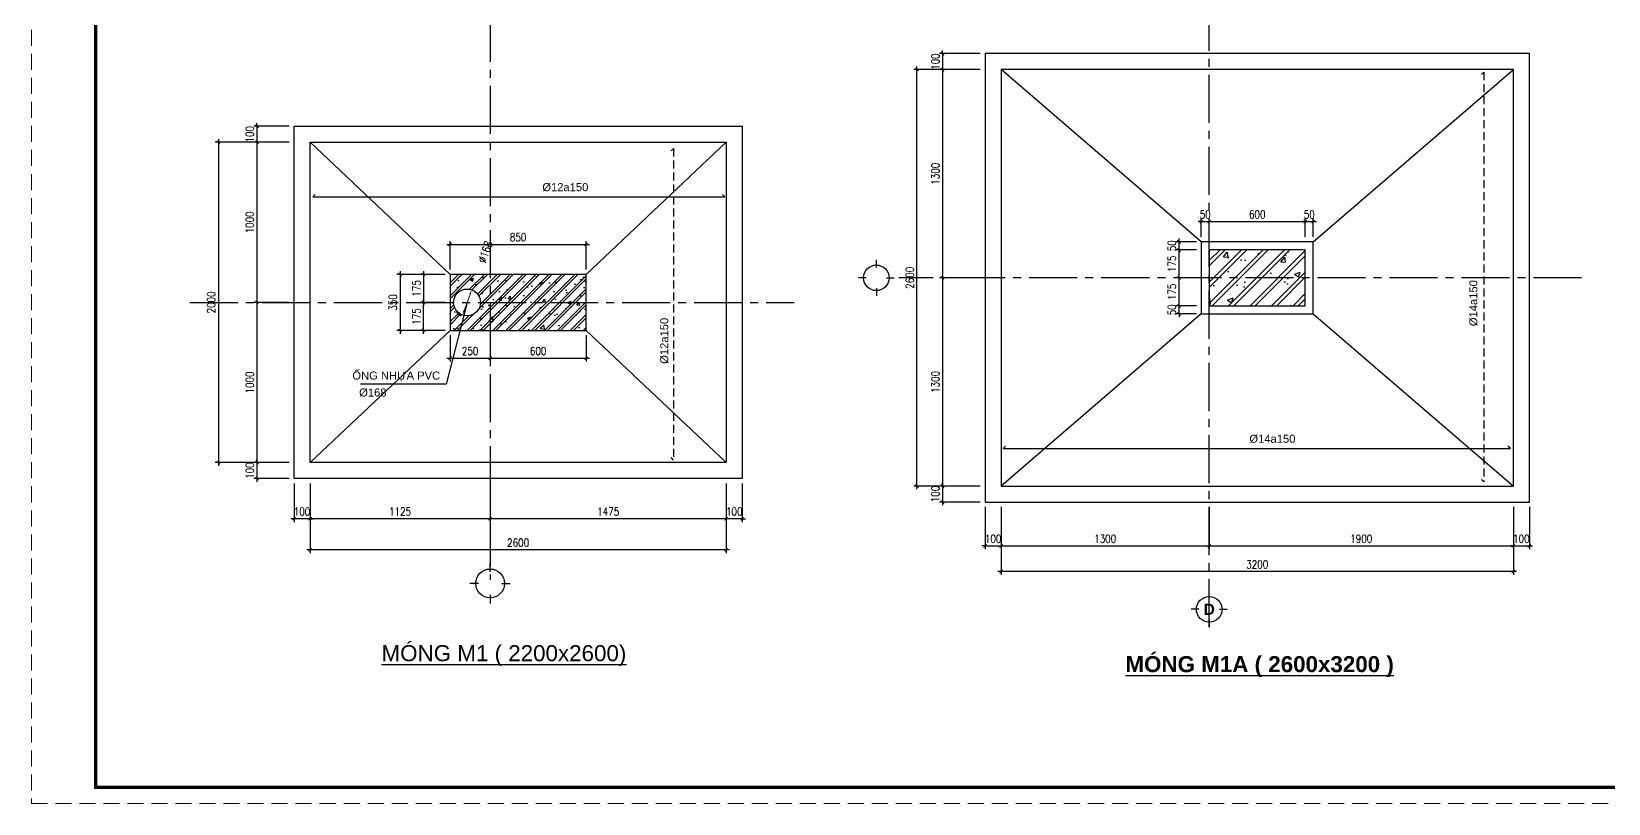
# Model space of a CAD drawing. Header units: millimetres. Extents: x 651127 to 1529722, y 768575 to 1021311.
# Drawn here: x 1090288 to 1139545, y 831541 to 855638 of the extents above; entities that cross this region are included whole.
import ezdxf
from ezdxf.enums import TextEntityAlignment as Align

# ---------------------------------------------------------------- set-up
doc = ezdxf.new("R2010")
doc.units = ezdxf.units.MM
doc.header["$LTSCALE"] = 1000
doc.header["$MEASUREMENT"] = 0
doc.linetypes.add('CENTER2', pattern=[1.125, 0.75, -0.125, 0.125, -0.125])
doc.linetypes.add('HIDDEN', pattern=[0.375, 0.25, -0.125])
doc.layers.get('DEFPOINTS').update_dxf_attribs({"color": 8, "lineweight": 9})
for name, color, linetype in [('CHU VN', 7, 'Continuous'), ('DUONG BAO', 7, 'Continuous'), ('HATCH', 8, 'Continuous'), ('KHUNG TEN', 7, 'Continuous'), ('KICH THUOC', 147, 'Continuous'), ('KTHUOC', 136, 'Continuous'), ('KY HIEU', 40, 'Continuous'), ('NET MANH', 143, 'Continuous'), ('NETDAM', 1, 'Continuous'), ('S-HATCH', 8, 'Continuous'), ('TEXT', 2, 'Continuous'), ('TRUC', 8, 'CENTER2')]:
    doc.layers.add(name, color=color, linetype=linetype)
doc.layers.add('K.THUOC', color=147, linetype='Continuous', lineweight=0)
doc.styles.add('CHU 350-HB', font='VNI-Helve-Bold.TTF')
doc.styles.add('CHU 500', font='VNI-Helve-Bold.TTF')
doc.styles.add('CHU KT', font='romans.shx', dxfattribs={"width": 0.8})
doc.styles.add('dim', font='romans.shx', dxfattribs={"width": 0.8})
doc.styles.add('Helve-Condense', font='VNI-Helve.TTF')
doc.styles.add('TIEU DE', font='VNI-Helve.TTF', dxfattribs={"width": 0.8})
doc.dimstyles.new('TL20', dxfattribs={"dimscale": 100, "dimtxt": 2.5, "dimasz": 1, "dimexe": 1, "dimexo": 1.5, "dimgap": 1, "dimtad": 1, "dimdec": 0, "dimlfac": 0.2, "dimzin": 0, "dimdsep": 46, "dimtxsty": 'CHU KT', "dimblk": 'ARCHTICK', "dimcen": 1.5, "dimdle": 1, "dimclrd": 256, "dimclre": 256, "dimclrt": 7, "dimadec": 0, "dimazin": 0, "dimtfac": 1, "dimtdec": 0, "dimtix": 1, "dimtmove": 2, "dimatfit": 3, "dimfxl": 1, "dimtolj": 1, "dimtzin": 0, "dimarcsym": 0})
doc.dimstyles.new('tl20m', dxfattribs={"dimscale": 100, "dimtxt": 2.5, "dimasz": 1.5, "dimexe": 1.5, "dimexo": 1.5, "dimgap": 0.9, "dimtad": 1, "dimdec": 0, "dimlfac": 0.2, "dimzin": 0, "dimdsep": 46, "dimtxsty": 'dim', "dimcen": 4, "dimdle": 2, "dimclrd": 136, "dimclre": 136, "dimclrt": 7, "dimadec": 0, "dimazin": 0, "dimtfac": 1, "dimtdec": 0, "dimtix": 1, "dimtmove": 2, "dimatfit": 3, "dimfxl": 1, "dimtolj": 1, "dimtzin": 0, "dimlwd": -1, "dimlwe": -1, "dimarcsym": 0})

# ---------------------------------------------------------------- blocks, each defined once
blk = doc.blocks.new('_ARCHTICK')
at = {"color": 0, "linetype": 'ByBlock', "const_width": 0.3}
blk.add_lwpolyline([(-0.5, -0.5), (0.5, 0.5)], dxfattribs=at)
blk = doc.blocks.new('*D276')
at = {"layer": 'DEFPOINTS', "color": 0}
for p in [(1098987, 841681), (1104612, 841681), (1098987, 840426)]:
    blk.add_point(p, dxfattribs=at)
at = {"layer": 'KTHUOC', "lineweight": -2}
for p, q in [((1098987, 841531), (1098987, 840326)), ((1104612, 841531), (1104612, 840326)), ((1104712, 840426), (1098887, 840426))]:
    blk.add_line(p, q, dxfattribs=at)
at = {"layer": 'KTHUOC', "lineweight": -2, "xscale": 100, "yscale": 100, "zscale": 100, "rotation": 180}
blk.add_blockref('_ARCHTICK', (1098987, 840426), dxfattribs=at)
at = {"layer": 'KTHUOC', "lineweight": -2, "xscale": 100, "yscale": 100, "zscale": 100}
blk.add_blockref('_ARCHTICK', (1104612, 840426), dxfattribs=at)
at = {"layer": 'KTHUOC', "color": 7, "insert": (1101800, 840651), "char_height": 250, "attachment_point": 5, "style": 'CHU KT'}
blk.add_mtext('\\A1;1125', dxfattribs=at)
blk = doc.blocks.new('*D279')
at = {"layer": 'DEFPOINTS', "color": 0}
for p in [(1098987, 841681), (1111987, 841681), (1098987, 839458)]:
    blk.add_point(p, dxfattribs=at)
at = {"layer": 'KTHUOC', "lineweight": -2}
for p, q in [((1098987, 841531), (1098987, 839358)), ((1111987, 841531), (1111987, 839358)), ((1112087, 839458), (1098887, 839458))]:
    blk.add_line(p, q, dxfattribs=at)
at = {"layer": 'KTHUOC', "lineweight": -2, "xscale": 100, "yscale": 100, "zscale": 100, "rotation": 180}
blk.add_blockref('_ARCHTICK', (1098987, 839458), dxfattribs=at)
at = {"layer": 'KTHUOC', "lineweight": -2, "xscale": 100, "yscale": 100, "zscale": 100}
blk.add_blockref('_ARCHTICK', (1111987, 839458), dxfattribs=at)
at = {"layer": 'KTHUOC', "color": 7, "insert": (1105487, 839683), "char_height": 250, "attachment_point": 5, "style": 'CHU KT'}
blk.add_mtext('\\A1;2600', dxfattribs=at)
blk = doc.blocks.new('*D281')
at = {"layer": 'DEFPOINTS', "color": 0}
for p in [(1098487, 852181), (1096125, 842181), (1098487, 842181)]:
    blk.add_point(p, dxfattribs=at)
at = {"layer": 'KICH THUOC', "lineweight": -2}
for p, q in [((1098337, 852181), (1096025, 852181)), ((1096125, 852281), (1096125, 842081)), ((1098337, 842181), (1096025, 842181))]:
    blk.add_line(p, q, dxfattribs=at)
at = {"layer": 'KICH THUOC', "lineweight": -2, "xscale": 100, "yscale": 100, "zscale": 100}
for p, rotation in [((1096125, 852181), 90), ((1096125, 842181), 270)]:
    blk.add_blockref('_ARCHTICK', p, dxfattribs=dict(at, rotation=rotation))
at = {"layer": 'KICH THUOC', "color": 7, "insert": (1095900, 847181), "char_height": 250, "attachment_point": 5, "rotation": 90, "style": 'CHU KT'}
blk.add_mtext('\\A1;2000', dxfattribs=at)
blk = doc.blocks.new('*D282')
at = {"layer": 'DEFPOINTS', "color": 0}
for p in [(1098487, 847181), (1097330, 842181), (1098487, 842181)]:
    blk.add_point(p, dxfattribs=at)
at = {"layer": 'KTHUOC', "lineweight": -2}
for p, q in [((1097330, 847281), (1097330, 842081)), ((1098337, 847181), (1097230, 847181)), ((1098337, 842181), (1097230, 842181))]:
    blk.add_line(p, q, dxfattribs=at)
at = {"layer": 'KTHUOC', "lineweight": -2, "xscale": 100, "yscale": 100, "zscale": 100}
for p, rotation in [((1097330, 847181), 90), ((1097330, 842181), 270)]:
    blk.add_blockref('_ARCHTICK', p, dxfattribs=dict(at, rotation=rotation))
at = {"layer": 'KTHUOC', "color": 7, "insert": (1097105, 844681), "char_height": 250, "attachment_point": 5, "rotation": 90, "style": 'CHU KT'}
blk.add_mtext('\\A1;1000', dxfattribs=at)
blk = doc.blocks.new('*D283')
at = {"layer": 'DEFPOINTS', "color": 0}
for p in [(1098487, 842181), (1097330, 841681), (1098487, 841681)]:
    blk.add_point(p, dxfattribs=at)
at = {"layer": 'KTHUOC', "lineweight": -2}
for p, q in [((1098337, 842181), (1097230, 842181)), ((1097330, 842181), (1097330, 842281)), ((1097330, 842181), (1097330, 841681)), ((1098337, 841681), (1097230, 841681)), ((1097330, 841681), (1097330, 841581))]:
    blk.add_line(p, q, dxfattribs=at)
at = {"layer": 'KTHUOC', "lineweight": -2, "xscale": 100, "yscale": 100, "zscale": 100}
for p, rotation in [((1097330, 842181), 270), ((1097330, 841681), 90)]:
    blk.add_blockref('_ARCHTICK', p, dxfattribs=dict(at, rotation=rotation))
at = {"layer": 'KTHUOC', "color": 7, "insert": (1097105, 841931), "char_height": 250, "attachment_point": 5, "rotation": 90, "style": 'CHU KT'}
blk.add_mtext('\\A1;100', dxfattribs=at)
blk = doc.blocks.new('*D284')
at = {"layer": 'DEFPOINTS', "color": 0}
for p in [(1098487, 841681), (1098987, 841681), (1098487, 840426)]:
    blk.add_point(p, dxfattribs=at)
at = {"layer": 'KTHUOC', "lineweight": -2}
for p, q in [((1098487, 841531), (1098487, 840326)), ((1098987, 841531), (1098987, 840326)), ((1098487, 840426), (1098387, 840426)), ((1098987, 840426), (1098487, 840426)), ((1098987, 840426), (1099087, 840426))]:
    blk.add_line(p, q, dxfattribs=at)
at = {"layer": 'KTHUOC', "lineweight": -2, "xscale": 100, "yscale": 100, "zscale": 100}
blk.add_blockref('_ARCHTICK', (1098487, 840426), dxfattribs=at)
at = {"layer": 'KTHUOC', "lineweight": -2, "xscale": 100, "yscale": 100, "zscale": 100, "rotation": 180}
blk.add_blockref('_ARCHTICK', (1098987, 840426), dxfattribs=at)
at = {"layer": 'KTHUOC', "color": 7, "insert": (1098737, 840651), "char_height": 250, "attachment_point": 5, "style": 'CHU KT'}
blk.add_mtext('\\A1;100', dxfattribs=at)
blk = doc.blocks.new('*D285')
at = {"layer": 'DEFPOINTS', "color": 0}
for p in [(1098487, 852181), (1097330, 847181), (1098487, 847181)]:
    blk.add_point(p, dxfattribs=at)
at = {"layer": 'KICH THUOC', "lineweight": -2}
for p, q in [((1098337, 852181), (1097230, 852181)), ((1097330, 852281), (1097330, 847081)), ((1098337, 847181), (1097230, 847181))]:
    blk.add_line(p, q, dxfattribs=at)
at = {"layer": 'KICH THUOC', "lineweight": -2, "xscale": 100, "yscale": 100, "zscale": 100}
for p, rotation in [((1097330, 852181), 90), ((1097330, 847181), 270)]:
    blk.add_blockref('_ARCHTICK', p, dxfattribs=dict(at, rotation=rotation))
at = {"layer": 'KICH THUOC', "color": 7, "insert": (1097105, 849681), "char_height": 250, "attachment_point": 5, "rotation": 90, "style": 'CHU KT'}
blk.add_mtext('\\A1;1000', dxfattribs=at)
blk = doc.blocks.new('*D286')
at = {"layer": 'DEFPOINTS', "color": 0}
for p in [(1098487, 852681), (1097330, 852181), (1098487, 852181)]:
    blk.add_point(p, dxfattribs=at)
at = {"layer": 'KICH THUOC', "lineweight": -2}
for p, q in [((1098337, 852681), (1097230, 852681)), ((1097330, 852681), (1097330, 852781)), ((1097330, 852681), (1097330, 852181)), ((1098337, 852181), (1097230, 852181)), ((1097330, 852181), (1097330, 852081))]:
    blk.add_line(p, q, dxfattribs=at)
at = {"layer": 'KICH THUOC', "lineweight": -2, "xscale": 100, "yscale": 100, "zscale": 100}
for p, rotation in [((1097330, 852681), 270), ((1097330, 852181), 90)]:
    blk.add_blockref('_ARCHTICK', p, dxfattribs=dict(at, rotation=rotation))
at = {"layer": 'KICH THUOC', "color": 7, "insert": (1097105, 852431), "char_height": 250, "attachment_point": 5, "rotation": 90, "style": 'CHU KT'}
blk.add_mtext('\\A1;100', dxfattribs=at)
blk = doc.blocks.new('*D294')
at = {"layer": 'DEFPOINTS', "color": 0}
for p in [(1104612, 841681), (1111987, 841681), (1104612, 840426)]:
    blk.add_point(p, dxfattribs=at)
at = {"layer": 'KTHUOC', "lineweight": -2}
for p, q in [((1104612, 841531), (1104612, 840326)), ((1111987, 841531), (1111987, 840326)), ((1112087, 840426), (1104512, 840426))]:
    blk.add_line(p, q, dxfattribs=at)
at = {"layer": 'KTHUOC', "lineweight": -2, "xscale": 100, "yscale": 100, "zscale": 100, "rotation": 180}
blk.add_blockref('_ARCHTICK', (1104612, 840426), dxfattribs=at)
at = {"layer": 'KTHUOC', "lineweight": -2, "xscale": 100, "yscale": 100, "zscale": 100}
blk.add_blockref('_ARCHTICK', (1111987, 840426), dxfattribs=at)
at = {"layer": 'KTHUOC', "color": 7, "insert": (1108300, 840651), "char_height": 250, "attachment_point": 5, "style": 'CHU KT'}
blk.add_mtext('\\A1;1475', dxfattribs=at)
blk = doc.blocks.new('*D295')
at = {"layer": 'DEFPOINTS', "color": 0}
for p in [(1111987, 841681), (1112487, 841681), (1111987, 840426)]:
    blk.add_point(p, dxfattribs=at)
at = {"layer": 'KTHUOC', "lineweight": -2}
for p, q in [((1111987, 841531), (1111987, 840326)), ((1112487, 841531), (1112487, 840326)), ((1111987, 840426), (1111887, 840426)), ((1112487, 840426), (1111987, 840426)), ((1112487, 840426), (1112587, 840426))]:
    blk.add_line(p, q, dxfattribs=at)
at = {"layer": 'KTHUOC', "lineweight": -2, "xscale": 100, "yscale": 100, "zscale": 100}
blk.add_blockref('_ARCHTICK', (1111987, 840426), dxfattribs=at)
at = {"layer": 'KTHUOC', "lineweight": -2, "xscale": 100, "yscale": 100, "zscale": 100, "rotation": 180}
blk.add_blockref('_ARCHTICK', (1112487, 840426), dxfattribs=at)
at = {"layer": 'KTHUOC', "color": 7, "insert": (1112237, 840651), "char_height": 250, "attachment_point": 5, "style": 'CHU KT'}
blk.add_mtext('\\A1;100', dxfattribs=at)
blk = doc.blocks.new('*D296')
at = {"layer": 'DEFPOINTS', "color": 0}
for p in [(1103362, 846306), (1104612, 846306), (1104612, 845440)]:
    blk.add_point(p, dxfattribs=at)
at = {"layer": 'KTHUOC', "lineweight": -2}
for p, q in [((1103362, 846156), (1103362, 845340)), ((1104612, 846156), (1104612, 845340)), ((1103262, 845440), (1104712, 845440))]:
    blk.add_line(p, q, dxfattribs=at)
at = {"layer": 'KTHUOC', "lineweight": -2, "xscale": 100, "yscale": 100, "zscale": 100, "rotation": 180}
blk.add_blockref('_ARCHTICK', (1103362, 845440), dxfattribs=at)
at = {"layer": 'KTHUOC', "lineweight": -2, "xscale": 100, "yscale": 100, "zscale": 100}
blk.add_blockref('_ARCHTICK', (1104612, 845440), dxfattribs=at)
at = {"layer": 'KTHUOC', "color": 7, "insert": (1103987, 845665), "char_height": 250, "attachment_point": 5, "style": 'CHU KT'}
blk.add_mtext('\\A1;250', dxfattribs=at)
blk = doc.blocks.new('*D297')
at = {"layer": 'DEFPOINTS', "color": 0}
for p in [(1104612, 846306), (1107612, 846306), (1107612, 845440)]:
    blk.add_point(p, dxfattribs=at)
at = {"layer": 'KTHUOC', "lineweight": -2}
for p, q in [((1104612, 846156), (1104612, 845340)), ((1107612, 846156), (1107612, 845340)), ((1104512, 845440), (1107712, 845440))]:
    blk.add_line(p, q, dxfattribs=at)
at = {"layer": 'KTHUOC', "lineweight": -2, "xscale": 100, "yscale": 100, "zscale": 100, "rotation": 180}
blk.add_blockref('_ARCHTICK', (1104612, 845440), dxfattribs=at)
at = {"layer": 'KTHUOC', "lineweight": -2, "xscale": 100, "yscale": 100, "zscale": 100}
blk.add_blockref('_ARCHTICK', (1107612, 845440), dxfattribs=at)
at = {"layer": 'KTHUOC', "color": 7, "insert": (1106112, 845665), "char_height": 250, "attachment_point": 5, "style": 'CHU KT'}
blk.add_mtext('\\A1;600', dxfattribs=at)
blk = doc.blocks.new('*D298')
at = {"layer": 'DEFPOINTS', "color": 0}
for p in [(1103362, 848056), (1102534, 847181), (1103362, 847181)]:
    blk.add_point(p, dxfattribs=at)
at = {"layer": 'KTHUOC', "lineweight": -2}
for p, q in [((1103212, 848056), (1102434, 848056)), ((1102534, 848156), (1102534, 847081)), ((1103212, 847181), (1102434, 847181))]:
    blk.add_line(p, q, dxfattribs=at)
at = {"layer": 'KTHUOC', "lineweight": -2, "xscale": 100, "yscale": 100, "zscale": 100}
for p, rotation in [((1102534, 848056), 90), ((1102534, 847181), 270)]:
    blk.add_blockref('_ARCHTICK', p, dxfattribs=dict(at, rotation=rotation))
at = {"layer": 'KTHUOC', "color": 7, "insert": (1102309, 847618), "char_height": 250, "attachment_point": 5, "rotation": 90, "style": 'CHU KT'}
blk.add_mtext('\\A1;175', dxfattribs=at)
blk = doc.blocks.new('*D299')
at = {"layer": 'DEFPOINTS', "color": 0}
for p in [(1102534, 847181), (1103362, 847181), (1103362, 846306)]:
    blk.add_point(p, dxfattribs=at)
at = {"layer": 'KTHUOC', "lineweight": -2}
for p, q in [((1102534, 846206), (1102534, 847281)), ((1103212, 847181), (1102434, 847181)), ((1103212, 846306), (1102434, 846306))]:
    blk.add_line(p, q, dxfattribs=at)
at = {"layer": 'KTHUOC', "lineweight": -2, "xscale": 100, "yscale": 100, "zscale": 100}
for p, rotation in [((1102534, 847181), 90), ((1102534, 846306), 270)]:
    blk.add_blockref('_ARCHTICK', p, dxfattribs=dict(at, rotation=rotation))
at = {"layer": 'KTHUOC', "color": 7, "insert": (1102309, 846743), "char_height": 250, "attachment_point": 5, "rotation": 90, "style": 'CHU KT'}
blk.add_mtext('\\A1;175', dxfattribs=at)
blk = doc.blocks.new('*D300')
at = {"layer": 'DEFPOINTS', "color": 0}
for p in [(1103162, 848056), (1101799, 846306), (1103162, 846306)]:
    blk.add_point(p, dxfattribs=at)
at = {"layer": 'KTHUOC', "lineweight": -2}
for p, q in [((1103012, 848056), (1101699, 848056)), ((1101799, 848156), (1101799, 846206)), ((1103012, 846306), (1101699, 846306))]:
    blk.add_line(p, q, dxfattribs=at)
at = {"layer": 'KTHUOC', "lineweight": -2, "xscale": 100, "yscale": 100, "zscale": 100}
for p, rotation in [((1101799, 848056), 90), ((1101799, 846306), 270)]:
    blk.add_blockref('_ARCHTICK', p, dxfattribs=dict(at, rotation=rotation))
at = {"layer": 'KTHUOC', "color": 7, "insert": (1101574, 847181), "char_height": 250, "attachment_point": 5, "rotation": 90, "style": 'CHU KT'}
blk.add_mtext('\\A1;350', dxfattribs=at)
blk = doc.blocks.new('*D301')
at = {"layer": 'DEFPOINTS', "color": 0}
for p in [(1104035, 847576), (1103749, 846786)]:
    blk.add_point(p, dxfattribs=at)
at = {"layer": 'K.THUOC', "color": 136}
blk.add_line((1103800, 846927), (1103984, 847434), dxfattribs=at)
for points in [[(1103960, 847443), (1104007, 847426), (1104035, 847576)], [(1103777, 846935), (1103824, 846918), (1103749, 846786)]]:
    blk.add_solid(points, dxfattribs=at)
at = {"layer": 'K.THUOC', "color": 7, "insert": (1104462, 848758), "char_height": 250, "attachment_point": 5, "rotation": 70.1325, "style": 'dim'}
blk.add_mtext('\\A1;∅168', dxfattribs=at)
blk = doc.blocks.new('*D308')
at = {"layer": 'DEFPOINTS', "color": 0}
for p in [(1107612, 848992), (1103362, 848056), (1107612, 848056)]:
    blk.add_point(p, dxfattribs=at)
at = {"layer": 'KTHUOC', "lineweight": -2}
for p, q in [((1103262, 848992), (1107712, 848992)), ((1103362, 848206), (1103362, 849092)), ((1107612, 848206), (1107612, 849092))]:
    blk.add_line(p, q, dxfattribs=at)
at = {"layer": 'KTHUOC', "lineweight": -2, "xscale": 100, "yscale": 100, "zscale": 100, "rotation": 180}
blk.add_blockref('_ARCHTICK', (1103362, 848992), dxfattribs=at)
at = {"layer": 'KTHUOC', "lineweight": -2, "xscale": 100, "yscale": 100, "zscale": 100}
blk.add_blockref('_ARCHTICK', (1107612, 848992), dxfattribs=at)
at = {"layer": 'KTHUOC', "color": 7, "insert": (1105487, 849217), "char_height": 250, "attachment_point": 5, "style": 'CHU KT'}
blk.add_mtext('\\A1;850', dxfattribs=at)
blk = doc.blocks.new('TRUC')
for p, q in [((0, 320), (0, 560)), ((-320, 0), (-560, 0)), ((320, 0), (560, 0)), ((0, -320), (0, -560))]:
    blk.add_line(p, q)
blk.add_circle((0, 0), 400)
at = {"linetype": 'Continuous', "style": 'CHU 350-HB'}
blk.add_attdef('2', text='', height=350, dxfattribs=at).set_placement((0, 0), align=Align.MIDDLE_CENTER)
blk = doc.blocks.new('*D542')
at = {"layer": 'DEFPOINTS', "color": 0}
for p in [(1120074, 854950), (1118745, 854450), (1120074, 854450)]:
    blk.add_point(p, dxfattribs=at)
at = {"layer": 'KICH THUOC', "lineweight": -2}
for p, q in [((1119924, 854950), (1118645, 854950)), ((1118745, 854950), (1118745, 855050)), ((1118745, 854950), (1118745, 854450)), ((1119924, 854450), (1118645, 854450)), ((1118745, 854450), (1118745, 854350))]:
    blk.add_line(p, q, dxfattribs=at)
at = {"layer": 'KICH THUOC', "lineweight": -2, "xscale": 100, "yscale": 100, "zscale": 100}
for p, rotation in [((1118745, 854950), 270), ((1118745, 854450), 90)]:
    blk.add_blockref('_ARCHTICK', p, dxfattribs=dict(at, rotation=rotation))
at = {"layer": 'KICH THUOC', "color": 7, "insert": (1118520, 854700), "char_height": 250, "attachment_point": 5, "rotation": 90, "style": 'CHU KT'}
blk.add_mtext('\\A1;100', dxfattribs=at)
blk = doc.blocks.new('*D543')
at = {"layer": 'DEFPOINTS', "color": 0}
for p in [(1120074, 854450), (1118745, 847950), (1120074, 847950)]:
    blk.add_point(p, dxfattribs=at)
at = {"layer": 'KICH THUOC', "lineweight": -2}
for p, q in [((1119924, 854450), (1118645, 854450)), ((1118745, 854550), (1118745, 847850)), ((1119924, 847950), (1118645, 847950))]:
    blk.add_line(p, q, dxfattribs=at)
at = {"layer": 'KICH THUOC', "lineweight": -2, "xscale": 100, "yscale": 100, "zscale": 100}
for p, rotation in [((1118745, 854450), 90), ((1118745, 847950), 270)]:
    blk.add_blockref('_ARCHTICK', p, dxfattribs=dict(at, rotation=rotation))
at = {"layer": 'KICH THUOC', "color": 7, "insert": (1118520, 851200), "char_height": 250, "attachment_point": 5, "rotation": 90, "style": 'CHU KT'}
blk.add_mtext('\\A1;1300', dxfattribs=at)
blk = doc.blocks.new('*D544')
at = {"layer": 'DEFPOINTS', "color": 0}
for p in [(1120074, 847950), (1118745, 841450), (1120074, 841450)]:
    blk.add_point(p, dxfattribs=at)
at = {"layer": 'KICH THUOC', "lineweight": -2}
for p, q in [((1119924, 847950), (1118645, 847950)), ((1118745, 848050), (1118745, 841350)), ((1119924, 841450), (1118645, 841450))]:
    blk.add_line(p, q, dxfattribs=at)
at = {"layer": 'KICH THUOC', "lineweight": -2, "xscale": 100, "yscale": 100, "zscale": 100}
for p, rotation in [((1118745, 847950), 90), ((1118745, 841450), 270)]:
    blk.add_blockref('_ARCHTICK', p, dxfattribs=dict(at, rotation=rotation))
at = {"layer": 'KICH THUOC', "color": 7, "insert": (1118520, 844700), "char_height": 250, "attachment_point": 5, "rotation": 90, "style": 'CHU KT'}
blk.add_mtext('\\A1;1300', dxfattribs=at)
blk = doc.blocks.new('*D545')
at = {"layer": 'DEFPOINTS', "color": 0}
for p in [(1120074, 841450), (1118745, 840950), (1120074, 840950)]:
    blk.add_point(p, dxfattribs=at)
at = {"layer": 'KICH THUOC', "lineweight": -2}
for p, q in [((1119924, 841450), (1118645, 841450)), ((1118745, 841450), (1118745, 841550)), ((1118745, 841450), (1118745, 840950)), ((1119924, 840950), (1118645, 840950)), ((1118745, 840950), (1118745, 840850))]:
    blk.add_line(p, q, dxfattribs=at)
at = {"layer": 'KICH THUOC', "lineweight": -2, "xscale": 100, "yscale": 100, "zscale": 100}
for p, rotation in [((1118745, 841450), 270), ((1118745, 840950), 90)]:
    blk.add_blockref('_ARCHTICK', p, dxfattribs=dict(at, rotation=rotation))
at = {"layer": 'KICH THUOC', "color": 7, "insert": (1118520, 841200), "char_height": 250, "attachment_point": 5, "rotation": 90, "style": 'CHU KT'}
blk.add_mtext('\\A1;100', dxfattribs=at)
blk = doc.blocks.new('*D546')
at = {"layer": 'DEFPOINTS', "color": 0}
for p in [(1117945, 854450), (1119924, 854450), (1120074, 841450)]:
    blk.add_point(p, dxfattribs=at)
at = {"layer": 'KICH THUOC', "lineweight": -2}
for p, q in [((1119774, 854450), (1117845, 854450)), ((1117945, 841350), (1117945, 854550)), ((1119924, 841450), (1117845, 841450))]:
    blk.add_line(p, q, dxfattribs=at)
at = {"layer": 'KICH THUOC', "lineweight": -2, "xscale": 100, "yscale": 100, "zscale": 100}
for p, rotation in [((1117945, 854450), 90), ((1117945, 841450), 270)]:
    blk.add_blockref('_ARCHTICK', p, dxfattribs=dict(at, rotation=rotation))
at = {"layer": 'KICH THUOC', "color": 7, "insert": (1117720, 847950), "char_height": 250, "attachment_point": 5, "rotation": 90, "style": 'CHU KT'}
blk.add_mtext('\\A1;2600', dxfattribs=at)
blk = doc.blocks.new('*D547')
at = {"layer": 'DEFPOINTS', "color": 0}
for p in [(1120074, 840950), (1120574, 840950), (1120574, 839579)]:
    blk.add_point(p, dxfattribs=at)
at = {"layer": 'KICH THUOC', "lineweight": -2}
for p, q in [((1120074, 840800), (1120074, 839479)), ((1120574, 840800), (1120574, 839479)), ((1120074, 839579), (1119974, 839579)), ((1120074, 839579), (1120574, 839579)), ((1120574, 839579), (1120674, 839579))]:
    blk.add_line(p, q, dxfattribs=at)
at = {"layer": 'KICH THUOC', "lineweight": -2, "xscale": 100, "yscale": 100, "zscale": 100}
blk.add_blockref('_ARCHTICK', (1120074, 839579), dxfattribs=at)
at = {"layer": 'KICH THUOC', "lineweight": -2, "xscale": 100, "yscale": 100, "zscale": 100, "rotation": 180}
blk.add_blockref('_ARCHTICK', (1120574, 839579), dxfattribs=at)
at = {"layer": 'KICH THUOC', "color": 7, "insert": (1120324, 839804), "char_height": 250, "attachment_point": 5, "style": 'CHU KT'}
blk.add_mtext('\\A1;100', dxfattribs=at)
blk = doc.blocks.new('*D548')
at = {"layer": 'DEFPOINTS', "color": 0}
for p in [(1120574, 840950), (1127074, 840950), (1127074, 839579)]:
    blk.add_point(p, dxfattribs=at)
at = {"layer": 'KICH THUOC', "lineweight": -2}
for p, q in [((1120574, 840800), (1120574, 839479)), ((1127074, 840800), (1127074, 839479)), ((1120474, 839579), (1127174, 839579))]:
    blk.add_line(p, q, dxfattribs=at)
at = {"layer": 'KICH THUOC', "lineweight": -2, "xscale": 100, "yscale": 100, "zscale": 100, "rotation": 180}
blk.add_blockref('_ARCHTICK', (1120574, 839579), dxfattribs=at)
at = {"layer": 'KICH THUOC', "lineweight": -2, "xscale": 100, "yscale": 100, "zscale": 100}
blk.add_blockref('_ARCHTICK', (1127074, 839579), dxfattribs=at)
at = {"layer": 'KICH THUOC', "color": 7, "insert": (1123824, 839804), "char_height": 250, "attachment_point": 5, "style": 'CHU KT'}
blk.add_mtext('\\A1;1300', dxfattribs=at)
blk = doc.blocks.new('*D549')
at = {"layer": 'DEFPOINTS', "color": 0}
for p in [(1127074, 840950), (1136574, 840950), (1136574, 839579)]:
    blk.add_point(p, dxfattribs=at)
at = {"layer": 'KICH THUOC', "lineweight": -2}
for p, q in [((1127074, 840800), (1127074, 839479)), ((1136574, 840800), (1136574, 839479)), ((1126974, 839579), (1136674, 839579))]:
    blk.add_line(p, q, dxfattribs=at)
at = {"layer": 'KICH THUOC', "lineweight": -2, "xscale": 100, "yscale": 100, "zscale": 100, "rotation": 180}
blk.add_blockref('_ARCHTICK', (1127074, 839579), dxfattribs=at)
at = {"layer": 'KICH THUOC', "lineweight": -2, "xscale": 100, "yscale": 100, "zscale": 100}
blk.add_blockref('_ARCHTICK', (1136574, 839579), dxfattribs=at)
at = {"layer": 'KICH THUOC', "color": 7, "insert": (1131824, 839804), "char_height": 250, "attachment_point": 5, "style": 'CHU KT'}
blk.add_mtext('\\A1;1900', dxfattribs=at)
blk = doc.blocks.new('*D550')
at = {"layer": 'DEFPOINTS', "color": 0}
for p in [(1136574, 840950), (1137074, 840950), (1137074, 839579)]:
    blk.add_point(p, dxfattribs=at)
at = {"layer": 'KICH THUOC', "lineweight": -2}
for p, q in [((1136574, 840800), (1136574, 839479)), ((1137074, 840800), (1137074, 839479)), ((1136574, 839579), (1136474, 839579)), ((1136574, 839579), (1137074, 839579)), ((1137074, 839579), (1137174, 839579))]:
    blk.add_line(p, q, dxfattribs=at)
at = {"layer": 'KICH THUOC', "lineweight": -2, "xscale": 100, "yscale": 100, "zscale": 100}
blk.add_blockref('_ARCHTICK', (1136574, 839579), dxfattribs=at)
at = {"layer": 'KICH THUOC', "lineweight": -2, "xscale": 100, "yscale": 100, "zscale": 100, "rotation": 180}
blk.add_blockref('_ARCHTICK', (1137074, 839579), dxfattribs=at)
at = {"layer": 'KICH THUOC', "color": 7, "insert": (1136824, 839804), "char_height": 250, "attachment_point": 5, "style": 'CHU KT'}
blk.add_mtext('\\A1;100', dxfattribs=at)
blk = doc.blocks.new('*D551')
at = {"layer": 'DEFPOINTS', "color": 0}
for p in [(1136574, 840950), (1120574, 840800), (1120574, 838779)]:
    blk.add_point(p, dxfattribs=at)
at = {"layer": 'KICH THUOC', "lineweight": -2}
for p, q in [((1120574, 840650), (1120574, 838679)), ((1136574, 840800), (1136574, 838679)), ((1136674, 838779), (1120474, 838779))]:
    blk.add_line(p, q, dxfattribs=at)
at = {"layer": 'KICH THUOC', "lineweight": -2, "xscale": 100, "yscale": 100, "zscale": 100, "rotation": 180}
blk.add_blockref('_ARCHTICK', (1120574, 838779), dxfattribs=at)
at = {"layer": 'KICH THUOC', "lineweight": -2, "xscale": 100, "yscale": 100, "zscale": 100}
blk.add_blockref('_ARCHTICK', (1136574, 838779), dxfattribs=at)
at = {"layer": 'KICH THUOC', "color": 7, "insert": (1128574, 839004), "char_height": 250, "attachment_point": 5, "style": 'CHU KT'}
blk.add_mtext('\\A1;3200', dxfattribs=at)
blk = doc.blocks.new('*D559')
at = {"layer": 'DEFPOINTS', "color": 0}
for p in [(1127074, 849704), (1126824, 849075), (1127074, 849075)]:
    blk.add_point(p, dxfattribs=at)
at = {"layer": 'KICH THUOC', "lineweight": -2}
for p, q in [((1126824, 849704), (1126724, 849704)), ((1126824, 849225), (1126824, 849804)), ((1126824, 849704), (1127074, 849704)), ((1127074, 849225), (1127074, 849804)), ((1127074, 849704), (1127174, 849704))]:
    blk.add_line(p, q, dxfattribs=at)
at = {"layer": 'KICH THUOC', "lineweight": -2, "xscale": 100, "yscale": 100, "zscale": 100}
blk.add_blockref('_ARCHTICK', (1126824, 849704), dxfattribs=at)
at = {"layer": 'KICH THUOC', "lineweight": -2, "xscale": 100, "yscale": 100, "zscale": 100, "rotation": 180}
blk.add_blockref('_ARCHTICK', (1127074, 849704), dxfattribs=at)
at = {"layer": 'KICH THUOC', "color": 7, "insert": (1126949, 849929), "char_height": 250, "attachment_point": 5, "style": 'CHU KT'}
blk.add_mtext('\\A1;50', dxfattribs=at)
blk = doc.blocks.new('*D560')
at = {"layer": 'DEFPOINTS', "color": 0}
for p in [(1130074, 849704), (1130074, 849225), (1127074, 849075)]:
    blk.add_point(p, dxfattribs=at)
at = {"layer": 'KICH THUOC', "lineweight": -2}
for p, q in [((1126974, 849704), (1130174, 849704)), ((1127074, 849225), (1127074, 849804)), ((1130074, 849375), (1130074, 849804))]:
    blk.add_line(p, q, dxfattribs=at)
at = {"layer": 'KICH THUOC', "lineweight": -2, "xscale": 100, "yscale": 100, "zscale": 100, "rotation": 180}
blk.add_blockref('_ARCHTICK', (1127074, 849704), dxfattribs=at)
at = {"layer": 'KICH THUOC', "lineweight": -2, "xscale": 100, "yscale": 100, "zscale": 100}
blk.add_blockref('_ARCHTICK', (1130074, 849704), dxfattribs=at)
at = {"layer": 'KICH THUOC', "color": 7, "insert": (1128574, 849929), "char_height": 250, "attachment_point": 5, "style": 'CHU KT'}
blk.add_mtext('\\A1;600', dxfattribs=at)
blk = doc.blocks.new('*D561')
at = {"layer": 'DEFPOINTS', "color": 0}
for p in [(1130324, 849704), (1130074, 849075), (1130324, 849075)]:
    blk.add_point(p, dxfattribs=at)
at = {"layer": 'KICH THUOC', "lineweight": -2}
for p, q in [((1130074, 849704), (1129974, 849704)), ((1130074, 849225), (1130074, 849804)), ((1130074, 849704), (1130324, 849704)), ((1130324, 849225), (1130324, 849804)), ((1130324, 849704), (1130424, 849704))]:
    blk.add_line(p, q, dxfattribs=at)
at = {"layer": 'KICH THUOC', "lineweight": -2, "xscale": 100, "yscale": 100, "zscale": 100}
blk.add_blockref('_ARCHTICK', (1130074, 849704), dxfattribs=at)
at = {"layer": 'KICH THUOC', "lineweight": -2, "xscale": 100, "yscale": 100, "zscale": 100, "rotation": 180}
blk.add_blockref('_ARCHTICK', (1130324, 849704), dxfattribs=at)
at = {"layer": 'KICH THUOC', "color": 7, "insert": (1130199, 849929), "char_height": 250, "attachment_point": 5, "style": 'CHU KT'}
blk.add_mtext('\\A1;50', dxfattribs=at)
blk = doc.blocks.new('*D562')
at = {"layer": 'DEFPOINTS', "color": 0}
for p in [(1126133, 847075), (1126824, 847075), (1126824, 846825)]:
    blk.add_point(p, dxfattribs=at)
at = {"layer": 'KICH THUOC', "lineweight": -2}
for p, q in [((1126674, 847075), (1126033, 847075)), ((1126674, 846825), (1126033, 846825)), ((1126133, 847075), (1126133, 847175)), ((1126133, 846825), (1126133, 847075)), ((1126133, 846825), (1126133, 846725))]:
    blk.add_line(p, q, dxfattribs=at)
at = {"layer": 'KICH THUOC', "lineweight": -2, "xscale": 100, "yscale": 100, "zscale": 100}
for p, rotation in [((1126133, 847075), 270), ((1126133, 846825), 90)]:
    blk.add_blockref('_ARCHTICK', p, dxfattribs=dict(at, rotation=rotation))
at = {"layer": 'KICH THUOC', "color": 7, "insert": (1125908, 846950), "char_height": 250, "attachment_point": 5, "rotation": 90, "style": 'CHU KT'}
blk.add_mtext('\\A1;50', dxfattribs=at)
blk = doc.blocks.new('*D563')
at = {"layer": 'DEFPOINTS', "color": 0}
for p in [(1126133, 847950), (1126824, 847950), (1126824, 847075)]:
    blk.add_point(p, dxfattribs=at)
at = {"layer": 'KICH THUOC', "lineweight": -2}
for p, q in [((1126674, 847950), (1126033, 847950)), ((1126133, 846975), (1126133, 848050)), ((1126674, 847075), (1126033, 847075))]:
    blk.add_line(p, q, dxfattribs=at)
at = {"layer": 'KICH THUOC', "lineweight": -2, "xscale": 100, "yscale": 100, "zscale": 100}
for p, rotation in [((1126133, 847950), 90), ((1126133, 847075), 270)]:
    blk.add_blockref('_ARCHTICK', p, dxfattribs=dict(at, rotation=rotation))
at = {"layer": 'KICH THUOC', "color": 7, "insert": (1125908, 847512), "char_height": 250, "attachment_point": 5, "rotation": 90, "style": 'CHU KT'}
blk.add_mtext('\\A1;175', dxfattribs=at)
blk = doc.blocks.new('*D564')
at = {"layer": 'DEFPOINTS', "color": 0}
for p in [(1126133, 848825), (1126824, 848825), (1126824, 847950)]:
    blk.add_point(p, dxfattribs=at)
at = {"layer": 'KICH THUOC', "lineweight": -2}
for p, q in [((1126674, 848825), (1126033, 848825)), ((1126133, 847850), (1126133, 848925)), ((1126674, 847950), (1126033, 847950))]:
    blk.add_line(p, q, dxfattribs=at)
at = {"layer": 'KICH THUOC', "lineweight": -2, "xscale": 100, "yscale": 100, "zscale": 100}
for p, rotation in [((1126133, 848825), 90), ((1126133, 847950), 270)]:
    blk.add_blockref('_ARCHTICK', p, dxfattribs=dict(at, rotation=rotation))
at = {"layer": 'KICH THUOC', "color": 7, "insert": (1125908, 848387), "char_height": 250, "attachment_point": 5, "rotation": 90, "style": 'CHU KT'}
blk.add_mtext('\\A1;175', dxfattribs=at)
blk = doc.blocks.new('*D565')
at = {"layer": 'DEFPOINTS', "color": 0}
for p in [(1126133, 849075), (1126824, 849075), (1126824, 848825)]:
    blk.add_point(p, dxfattribs=at)
at = {"layer": 'KICH THUOC', "lineweight": -2}
for p, q in [((1126674, 849075), (1126033, 849075)), ((1126674, 848825), (1126033, 848825)), ((1126133, 849075), (1126133, 849175)), ((1126133, 848825), (1126133, 849075)), ((1126133, 848825), (1126133, 848725))]:
    blk.add_line(p, q, dxfattribs=at)
at = {"layer": 'KICH THUOC', "lineweight": -2, "xscale": 100, "yscale": 100, "zscale": 100}
for p, rotation in [((1126133, 849075), 270), ((1126133, 848825), 90)]:
    blk.add_blockref('_ARCHTICK', p, dxfattribs=dict(at, rotation=rotation))
at = {"layer": 'KICH THUOC', "color": 7, "insert": (1125908, 848950), "char_height": 250, "attachment_point": 5, "rotation": 90, "style": 'CHU KT'}
blk.add_mtext('\\A1;50', dxfattribs=at)

msp = doc.modelspace()

# ---------------------------------------------------------------- hatches: boundary and pattern name
at = {"layer": 'HATCH'}
h = msp.add_hatch(dxfattribs=at)
h.set_pattern_fill('BETONG', color=256, scale=250, style=0, pattern_type=2)
h.set_pattern_definition([(50, (-2428.5, 59400), (1793.1505, -156.8803), [187.5, -2062.5]), (355, (-2428.5, 59400), (-346.8783, 1880.4803), [150, -1650]), (100.4514, (-2279, 59387), (1446.2735, 1723.5989), [159.3505, -1752.8553]), (46.1842, (-2428.5, 59900), (2668.1026, -413.7975), [281.25, -3093.75]), (96.6356, (-2206.2, 59865.5), (2336.657, 2435.2947), [239.0257, -2629.2825]), (351.1842, (-2428.5, 59900), (2336.655, 2435.2965), [225, -2475]), (21, (-2178.5, 59775), (1492.2676, -1006.5472), [187.5, -2062.5]), (326, (-2178.5, 59775), (608.2883, 1812.875), [150, -1650]), (71.4514, (-2054.1, 59691.1), (2100.5566, 806.3262), [159.3505, -1752.8553]), (37.5, (-2428.5, 59400), (30.39964, 832.23463), [0, -1630, 0, -1675, 0, -1656.25]), (7.5, (-2428.5, 59400), (657.67384, 986.0293), [0, -955, 0, -1592.5, 0, -631.25]), (327.5, (-2986, 59400), (1334.5561, -56.38718), [0, -625, 0, -1950, 0, -2587.5]), (317.5, (-3236, 59400), (1457.9654, 250.2625), [0, -812.5, 0, -1295, 0, -1837.5]), (45, (-2428.5, 59400), (-335.87572, 335.87572), []), (45, (-2428.5, 59562.5), (-335.87572, 335.87572), [])])
h.paths.add_polyline_path([(1127073.8, 848825), (1127073.8, 847075), (1130073.8, 847075), (1130073.8, 848825)])
at = {"layer": 'S-HATCH'}
h = msp.add_hatch(dxfattribs=at)
h.set_pattern_fill('BETONG', color=256, scale=150, style=0, pattern_type=2)
h.set_pattern_definition([(50, (-1730, 59400), (1075.8903, -94.1282), [112.5, -1237.5]), (355, (-1730, 59400), (-208.127, 1128.2882), [90, -990]), (100.4514, (-1640.4, 59392.2), (867.7641, 1034.1593), [95.6103, -1051.7132]), (46.1842, (-1730, 59700), (1600.8616, -248.2785), [168.75, -1856.25]), (96.6356, (-1596.6, 59679.3), (1401.994, 1461.1768), [143.4154, -1577.5695]), (351.1842, (-1730, 59700), (1401.993, 1461.178), [135, -1485]), (21, (-1580, 59625), (895.3606, -603.92834), [112.5, -1237.5]), (326, (-1580, 59625), (364.973, 1087.7251), [90, -990]), (71.4514, (-1505.4, 59574.7), (1260.33394, 483.79575), [95.6103, -1051.7132]), (37.5, (-1730.02, 59400), (18.23978, 499.34078), [0, -978, 0, -1005, 0, -993.75]), (7.5, (-1730, 59400), (394.6043, 591.61757), [0, -573, 0, -955.5, 0, -378.75]), (327.5, (-2064.52, 59400), (800.73365, -33.83231), [0, -375, 0, -1170, 0, -1552.5]), (317.5, (-2214.5, 59400), (874.77925, 150.15747), [0, -487.5, 0, -777, 0, -1102.5]), (45, (-1730.02, 59400), (-201.52543, 201.52543), []), (45, (-1730.02, 59497.5), (-201.52543, 201.52543), [])])
h.paths.add_polyline_path([(1107612.1, 846305.5), (1107612.1, 848055.5), (1103362.1, 848055.5), (1103362.1, 846305.5)])
edge = h.paths.add_edge_path(flags=16)
edge.add_arc((1103891.9, 847180.5), 420, 0, 360)

# ---------------------------------------------------------------- linework, layer by layer
at = {"layer": 'DEFPOINTS', "linetype": 'HIDDEN', "ltscale": 2}
msp.add_lwpolyline([(1090287.6, 831540.9), (1174387.6, 831540.9), (1174387.6, 890940.9), (1090287.6, 890940.9)], close=True, dxfattribs=at)
at = {"layer": 'DUONG BAO'}
for p, q in [((1103362.1, 848055.5), (1098987.1, 852180.5)), ((1107612.1, 848055.5), (1111987.1, 852180.5)), ((1103362.1, 846305.5), (1098987.1, 842180.5)), ((1107612.1, 846305.5), (1111987.1, 842180.5))]:
    msp.add_line(p, q, dxfattribs=at)
for points in [[(1120573.8, 854450), (1120573.8, 841450), (1136573.8, 841450), (1136573.8, 854450)], [(1098987.1, 842180.5), (1098987.1, 852180.5), (1111987.1, 852180.5), (1111987.1, 842180.5)], [(1127073.8, 848825), (1127073.8, 847075), (1130073.8, 847075), (1130073.8, 848825)], [(1107612.1, 846305.5), (1107612.1, 848055.5), (1103362.1, 848055.5), (1103362.1, 846305.5)], [(1107612.1, 846305.5), (1107612.1, 848055.5), (1103362.1, 848055.5), (1103362.1, 846305.5)]]:
    msp.add_lwpolyline(points, close=True, dxfattribs=at)
at = {"layer": 'DUONG BAO', "color": 1, "linetype": 'HIDDEN'}
for points in [[(1135579.8, 854294.5), (1135655.4, 854370.2), (1135655.4, 841578.6), (1135579.8, 841658.8)], [(1110268.7, 851914.4), (1110344.3, 851990.1), (1110344.3, 842258.4), (1110268.7, 842338.7)]]:
    msp.add_lwpolyline(points, dxfattribs=at)
at = {"layer": 'DUONG BAO', "color": 1}
for points in [[(1099148.1, 850552.8), (1099072.4, 850477.1), (1111946.8, 850477.1), (1111866.5, 850552.8)], [(1120715.8, 842698.4), (1120640.2, 842622.7), (1136487, 842622.7), (1136406.8, 842698.4)]]:
    msp.add_lwpolyline(points, dxfattribs=at)
at = {"layer": 'KHUNG TEN', "const_width": 100}
msp.add_lwpolyline([(1092287.6, 832040.9), (1173887.6, 832040.9), (1173887.6, 890440.9), (1092287.6, 890440.9)], close=True, dxfattribs=at)
at = {"layer": 'NET MANH'}
for p, q in [((1126823.8, 849075), (1120573.8, 854450)), ((1130323.8, 849075), (1136573.8, 854450)), ((1126823.8, 846825), (1120573.8, 841450)), ((1130323.8, 846825), (1136573.8, 841450))]:
    msp.add_line(p, q, dxfattribs=at)
for points in [[(1120073.8, 854950), (1120073.8, 840950), (1137073.8, 840950), (1137073.8, 854950)], [(1098487.1, 841680.5), (1098487.1, 852680.5), (1112487.1, 852680.5), (1112487.1, 841680.5)], [(1126823.8, 849075), (1126823.8, 846825), (1130323.8, 846825), (1130323.8, 849075)]]:
    msp.add_lwpolyline(points, close=True, dxfattribs=at)
at = {"layer": 'NETDAM'}
msp.add_circle((1103891.9, 847180.5), 420, dxfattribs=at)
at = {"layer": 'TRUC', "ltscale": 2}
for p, q in [((1104612.1, 887689.8), (1104612.1, 838520.6)), ((1127073.8, 837041), (1127073.8, 884281.7)), ((1138704.2, 847950), (1117383.5, 847950)), ((1095235.4, 847180.5), (1114109.8, 847180.5))]:
    msp.add_line(p, q, dxfattribs=at)

# ---------------------------------------------------------------- block references
at = {"layer": 'KY HIEU', "linetype": 'CENTER2'}
msp.add_blockref('TRUC', (1116676.4, 847950), dxfattribs=at)
msp.add_blockref('TRUC', (1127073.8, 837601), dxfattribs=at).add_auto_attribs({'2': 'D'})
at = {"layer": 'TEXT', "color": 31, "xscale": 1.125, "yscale": 1.125, "zscale": 1.125}
msp.add_blockref('TRUC', (1104612.1, 838408.8), dxfattribs=at)

# ---------------------------------------------------------------- texts
at = {"layer": 'CHU VN'}
for s, height, style, p in [('Þ12a150', 250, 'Helve-Condense', (1106961.4, 850780.3)), ('OÁNG NHÖÏA PVC', 250, 'Helve-Condense', (1101680, 844909.2)), ('Þ168', 250, 'Helve-Condense', (1100948, 844370)), ('Þ14a150', 250, 'Helve-Condense', (1129048.1, 842925.9)), ('%%UMOÙNG M1 ( 2200x2600)', 500, 'TIEU DE', (1105043.6, 836222.1))]:
    msp.add_text(s, height=height, dxfattribs=dict(at, style=style)).set_placement(p, align=Align.MIDDLE)
at = {"layer": 'CHU VN', "style": 'Helve-Condense'}
for s, p in [('Þ14a150', (1135323.8, 847158.9)), ('Þ12a150', (1110051.1, 845983.4))]:
    msp.add_text(s, height=250, rotation=90, dxfattribs=at).set_placement(p, align=Align.MIDDLE)
at = {"layer": 'CHU VN', "style": 'CHU 500'}
msp.add_text('%%UMOÙNG M1A ( 2600x3200 )', height=500, dxfattribs=at).set_placement((1124456.3, 835489.6), align=Align.BOTTOM_LEFT)

# ---------------------------------------------------------------- dimensions: what is measured, and where the dimension line sits
at = {"layer": 'K.THUOC'}
dim = msp.add_diameter_dim_2p(p1=(1103749.1, 846785.5), p2=(1104034.6, 847575.5), dimstyle='tl20m', dxfattribs=at)
dim.commit()
dim.dimension.update_dxf_attribs({"geometry": '*D301', "text_midpoint": (1104461.9, 848757.9), "dimtype": 163})
at = {"layer": 'KICH THUOC'}
for base, p1, p2, picture, middle in [((1118744.8, 854450), (1120073.8, 854950), (1120073.8, 854450), '*D542', (1118519.8, 854700)), ((1117944.8, 854450), (1120073.8, 841450), (1119923.8, 854450), '*D546', (1117719.8, 847950)), ((1118744.8, 847950), (1120073.8, 854450), (1120073.8, 847950), '*D543', (1118519.8, 851200)), ((1097329.6, 852180.5), (1098487.1, 852680.5), (1098487.1, 852180.5), '*D286', (1097104.6, 852430.5)), ((1096125.4, 842180.5), (1098487.1, 852180.5), (1098487.1, 842180.5), '*D281', (1095900.4, 847180.5)), ((1097329.6, 847180.5), (1098487.1, 852180.5), (1098487.1, 847180.5), '*D285', (1097104.6, 849680.5)), ((1126132.9, 849075), (1126823.8, 848825), (1126823.8, 849075), '*D565', (1125907.9, 848950)), ((1126132.9, 848825), (1126823.8, 847950), (1126823.8, 848825), '*D564', (1125907.9, 848387.5)), ((1118744.8, 841450), (1120073.8, 847950), (1120073.8, 841450), '*D544', (1118519.8, 844700)), ((1126132.9, 847950), (1126823.8, 847075), (1126823.8, 847950), '*D563', (1125907.9, 847512.5)), ((1126132.9, 847075), (1126823.8, 846825), (1126823.8, 847075), '*D562', (1125907.9, 846950)), ((1118744.8, 840950), (1120073.8, 841450), (1120073.8, 840950), '*D545', (1118519.8, 841200))]:
    dim = msp.add_linear_dim(base=base, p1=p1, p2=p2, angle=90, dimstyle='TL20', dxfattribs=at)
    dim.commit()
    dim.dimension.update_dxf_attribs({"geometry": picture, "text_midpoint": middle})
for base, p1, p2, picture, middle in [((1127073.8, 849703.6), (1126823.8, 849075), (1127073.8, 849075), '*D559', (1126948.8, 849928.6)), ((1130073.8, 849703.6), (1127073.8, 849075), (1130073.8, 849225), '*D560', (1128573.8, 849928.6)), ((1130323.8, 849703.6), (1130073.8, 849075), (1130323.8, 849075), '*D561', (1130198.8, 849928.6)), ((1120573.8, 839579.3), (1120073.8, 840950), (1120573.8, 840950), '*D547', (1120323.8, 839804.3)), ((1127073.8, 839579.3), (1120573.8, 840950), (1127073.8, 840950), '*D548', (1123823.8, 839804.3)), ((1120573.8, 838779.3), (1136573.8, 840950), (1120573.8, 840800), '*D551', (1128573.8, 839004.3)), ((1136573.8, 839579.3), (1127073.8, 840950), (1136573.8, 840950), '*D549', (1131823.8, 839804.3)), ((1137073.8, 839579.3), (1136573.8, 840950), (1137073.8, 840950), '*D550', (1136823.8, 839804.3))]:
    dim = msp.add_linear_dim(base=base, p1=p1, p2=p2, dimstyle='TL20', dxfattribs=at)
    dim.commit()
    dim.dimension.update_dxf_attribs({"geometry": picture, "text_midpoint": middle})
at = {"layer": 'KTHUOC'}
for base, p1, p2, picture, middle in [((1107612.1, 848992.2), (1103362.1, 848055.5), (1107612.1, 848055.5), '*D308', (1105487.1, 849217.2)), ((1104612.1, 845440), (1103362.1, 846305.5), (1104612.1, 846305.5), '*D296', (1103987.1, 845665)), ((1107612.1, 845440), (1104612.1, 846305.5), (1107612.1, 846305.5), '*D297', (1106112.1, 845665)), ((1098487.1, 840425.9), (1098987.1, 841680.5), (1098487.1, 841680.5), '*D284', (1098737.1, 840650.9)), ((1098987.1, 840425.9), (1104612.1, 841680.5), (1098987.1, 841680.5), '*D276', (1101799.6, 840650.9)), ((1098987.1, 839457.7), (1111987.1, 841680.5), (1098987.1, 841680.5), '*D279', (1105487.1, 839682.7)), ((1104612.1, 840425.9), (1111987.1, 841680.5), (1104612.1, 841680.5), '*D294', (1108299.6, 840650.9)), ((1111987.1, 840425.9), (1112487.1, 841680.5), (1111987.1, 841680.5), '*D295', (1112237.1, 840650.9))]:
    dim = msp.add_linear_dim(base=base, p1=p1, p2=p2, dimstyle='TL20', dxfattribs=at)
    dim.commit()
    dim.dimension.update_dxf_attribs({"geometry": picture, "text_midpoint": middle})
for base, p1, p2, angle, picture, middle in [((1101798.8, 846305.5), (1103162.1, 848055.5), (1103162.1, 846305.5), 90, '*D300', (1101573.8, 847180.5)), ((1102534.5, 847180.5), (1103362.1, 848055.5), (1103362.1, 847180.5), 90, '*D298', (1102309.5, 847618)), ((1097329.6, 842180.5), (1098487.1, 847180.5), (1098487.1, 842180.5), 90, '*D282', (1097104.6, 844680.5)), ((1102534.5, 847180.5), (1103362.1, 846305.5), (1103362.1, 847180.5), 270, '*D299', (1102309.5, 846743)), ((1097329.6, 841680.5), (1098487.1, 842180.5), (1098487.1, 841680.5), 90, '*D283', (1097104.6, 841930.5))]:
    dim = msp.add_linear_dim(base=base, p1=p1, p2=p2, angle=angle, dimstyle='TL20', dxfattribs=at)
    dim.commit()
    dim.dimension.update_dxf_attribs({"geometry": picture, "text_midpoint": middle})

# ---------------------------------------------------------------- leaders
msp.add_leader([(1103891.9, 847180.5), (1103236.4, 844631.2), (1100558.1, 844631.2)], dimstyle='TL20', override={"dimtad": 0}, dxfattribs=at)

doc.saveas('drawing.dxf')
